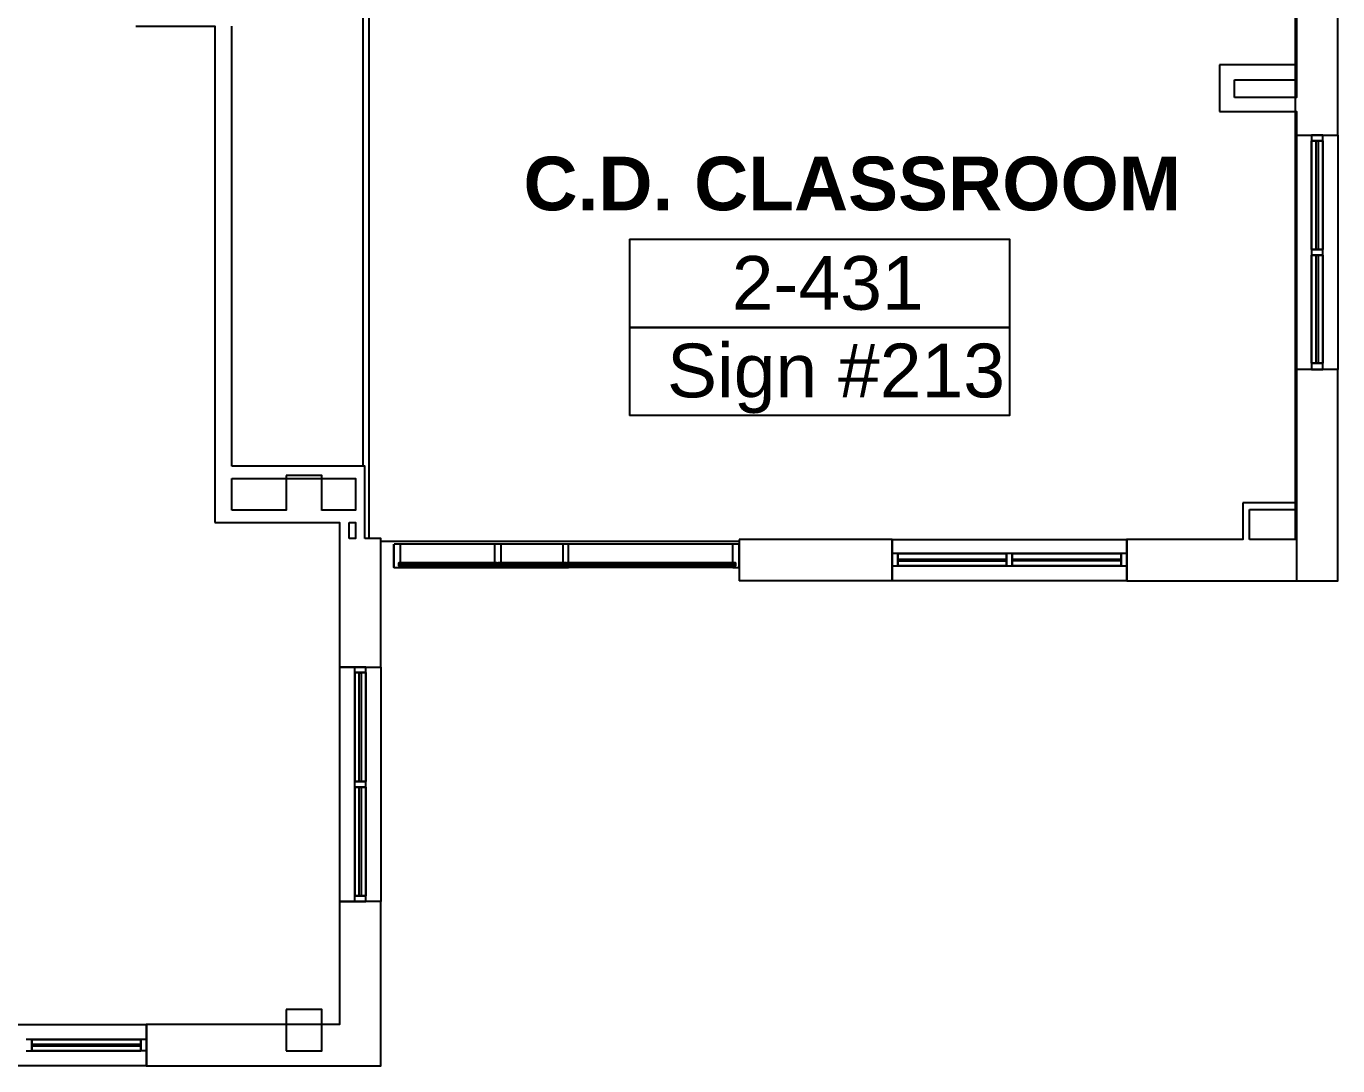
# Model space of a CAD drawing. Header units: inches. Extents: x 9349 to 17082, y 17684 to 25415.
# Drawn here: x 15474.4 to 15923.8, y 17871.6 to 18227.7 of the extents above; entities that cross this region are included whole.
import ezdxf

# ---------------------------------------------------------------- set-up
doc = ezdxf.new("R2010")
doc.units = ezdxf.units.IN
doc.header["$LTSCALE"] = 0.25
doc.header["$MEASUREMENT"] = 0
doc.layers.add('BACKGROUND', color=8, linetype='Continuous')
doc.styles.add('PDF Arial', font='arial.ttf')
doc.styles.add('PDF Arial Bold', font='arialbd.ttf')

msp = doc.modelspace()

# ---------------------------------------------------------------- linework, layer by layer
at = {"layer": 'BACKGROUND', "ltscale": 1.058325}
msp.add_lwpolyline([(15909.29, 18051.89), (15909.29, 18437.28)], dxfattribs=at)
at = {"layer": 'BACKGROUND'}
for points in [[(15589.8, 18076.96), (15589.8, 18420.57), (15589.8, 18423.46)], [(15591.74, 18423.47), (15591.74, 18420.57), (15591.74, 18052.21)], [(15909.61, 18397.1), (15909.61, 18203.28), (15888.39, 18203.28)], [(15909.62, 18190.43), (15923.75, 18190.43), (15923.75, 18262.75), (15922.79, 18262.75), (15923.75, 18262.75), (15923.75, 18343.42), (15922.79, 18343.42), (15923.75, 18343.42), (15923.75, 18397.1), (15909.62, 18397.1)], [(15511.99, 18227.71), (15538.98, 18227.71), (15538.98, 18057.67)], [(15544.8, 18076.96), (15544.8, 18227.71)], [(15883.25, 18214.53), (15883.25, 18198.46)], [(15888.39, 18214.53), (15883.26, 18214.53)], [(15888.41, 18209.39), (15909.29, 18209.39), (15909.29, 18214.54), (15888.41, 18214.54)], [(15888.39, 18203.28), (15888.39, 18209.39)], [(15883.26, 18198.46), (15888.39, 18198.46)], [(15888.39, 18198.46), (15909.61, 18198.46), (15909.61, 18190.43), (15909.61, 18110.07)], [(15909.59, 18190.42), (15914.74, 18190.42), (15914.74, 18188.5), (15914.74, 18151.21), (15914.74, 18188.5), (15914.74, 18151.21), (15914.74, 18149.28), (15914.74, 18112.32), (15914.74, 18110.07), (15909.59, 18110.07)], [(15914.76, 18110.07), (15918.62, 18110.07), (15918.62, 18112.32), (15918.62, 18149.29), (15918.62, 18112.32), (15918.62, 18149.29), (15914.76, 18149.29), (15918.62, 18149.29), (15918.62, 18151.21), (15918.62, 18188.5), (15918.62, 18151.21), (15918.62, 18188.5), (15914.76, 18188.5), (15918.62, 18188.5), (15918.62, 18190.43), (15914.76, 18190.43)], [(15918.59, 18190.43), (15923.75, 18190.43), (15923.75, 18110.07), (15918.59, 18110.07)], [(15916.37, 18151.21), (15916.37, 18188.5)], [(15916.37, 18188.5), (15916.99, 18188.5), (15916.99, 18151.21), (15916.37, 18151.21)], [(15681.07, 18154.75), (15681.07, 18124.53), (15681.07, 18094.32)], [(15681.11, 18154.75), (15811.27, 18154.75), (15811.27, 18124.53), (15681.11, 18124.53), (15811.27, 18124.53), (15811.27, 18094.32), (15681.11, 18094.32)], [(15916.37, 18112.32), (15916.37, 18149.28)], [(15916.37, 18149.28), (15916.99, 18149.28), (15916.99, 18112.32), (15916.37, 18112.32)], [(15909.62, 18037.75), (15923.75, 18037.75), (15923.75, 18110.07), (15909.62, 18110.07)], [(15590.43, 18052.21), (15590.43, 18072.78), (15590.43, 18076.96), (15544.8, 18076.96)], [(15563.45, 18073.75), (15563.45, 18061.86), (15544.82, 18061.86)], [(15575.65, 18061.85), (15575.65, 18073.75), (15563.44, 18073.75)], [(15544.8, 18061.86), (15544.8, 18072.78)], [(15544.81, 18072.79), (15587.23, 18072.79), (15587.23, 18061.86), (15575.67, 18061.86)], [(15891.27, 18064.42), (15891.27, 18062.17), (15891.27, 18051.89), (15851.41, 18051.89)], [(15909.61, 18064.43), (15891.28, 18064.43)], [(15893.52, 18051.89), (15893.52, 18062.17)], [(15893.54, 18062.18), (15909.61, 18062.18)], [(15544.77, 18057.67), (15581.73, 18057.67), (15581.73, 18052.21), (15581.73, 18008.17), (15581.73, 17927.82), (15581.73, 17885.71), (15515.53, 17885.71)], [(15539.01, 18057.68), (15544.8, 18057.68)], [(15584.98, 18052.21), (15584.98, 18057.68)], [(15585, 18057.68), (15587.23, 18057.68), (15587.23, 18052.21), (15585, 18052.21)], [(15581.75, 18008.17), (15595.88, 18008.17), (15595.88, 18052.21), (15590.41, 18052.21)], [(15595.89, 18051.25), (15718.69, 18051.25)], [(15771.08, 18051.89), (15771.08, 18047.07), (15771.08, 18042.89), (15771.08, 18037.75), (15718.69, 18037.75)], [(15771.08, 18037.75), (15771.08, 18051.89), (15718.69, 18051.89)], [(15718.69, 18051.89), (15718.69, 18037.75)], [(15851.45, 18047.07), (15851.45, 18051.89), (15851.45, 18037.75), (15771.09, 18037.75)], [(15771.09, 18051.89), (15851.45, 18051.89)], [(15909.61, 18051.89), (15893.54, 18051.89)], [(15602, 18043.85), (15602.64, 18043.85), (15602.64, 18050.28), (15600.4, 18050.28)], [(15636.06, 18050.28), (15600.4, 18050.28)], [(15636.09, 18043.85), (15637.06, 18043.85), (15637.06, 18050.29), (15634.81, 18050.29)], [(15634.81, 18050.28), (15634.81, 18043.86)], [(15659.22, 18050.28), (15636.08, 18050.28)], [(15659.52, 18043.85), (15660.16, 18043.85), (15660.16, 18050.28), (15658.23, 18050.28)], [(15658.28, 18050.29), (15658.28, 18043.86)], [(15718.69, 18050.28), (15659.22, 18050.28)], [(15716.43, 18050.28), (15716.43, 18043.86), (15660.2, 18043.86), (15716.43, 18043.86)], [(15716.45, 18042.25), (15718.69, 18042.25), (15718.69, 18050.28), (15716.45, 18050.28)], [(15771.09, 18042.89), (15773.02, 18042.89), (15773.02, 18047.07), (15771.09, 18047.07)], [(15810.27, 18047.07), (15772.99, 18047.07)], [(15773.02, 18047.07), (15773.02, 18042.89)], [(15810.27, 18042.89), (15812.21, 18042.89), (15812.21, 18047.07), (15810.27, 18047.07)], [(15812.21, 18047.07), (15812.21, 18042.89)], [(15849.51, 18047.07), (15812.22, 18047.07)], [(15849.54, 18042.89), (15851.45, 18042.89), (15851.45, 18047.07), (15849.54, 18047.07)], [(15600.4, 18042.25), (15602.64, 18042.25), (15602.64, 18042.89), (15602, 18042.89)], [(15602.01, 18043.21), (15602.01, 18042.89), (15602.01, 18043.85), (15602.01, 18043.53)], [(15602.01, 18043.53), (15635.75, 18043.53), (15635.75, 18043.85), (15602.01, 18043.85)], [(15602.01, 18042.89), (15635.75, 18042.89), (15635.75, 18043.21), (15602.01, 18043.21)], [(15602.68, 18042.25), (15634.81, 18042.25), (15634.81, 18042.89)], [(15634.79, 18043.85), (15635.75, 18043.85), (15635.75, 18042.89), (15634.79, 18042.89)], [(15634.81, 18042.25), (15637.06, 18042.25), (15637.06, 18042.89), (15636.09, 18042.89)], [(15636.06, 18043.21), (15636.06, 18042.89), (15636.06, 18043.85), (15636.06, 18043.53)], [(15636.08, 18043.53), (15659.22, 18043.53), (15659.22, 18043.85), (15636.08, 18043.85)], [(15636.08, 18042.89), (15659.22, 18042.89), (15659.22, 18043.21), (15636.08, 18043.21)], [(15637.08, 18042.25), (15658.28, 18042.25), (15658.28, 18042.89)], [(15658.23, 18042.24), (15660.16, 18042.24), (15660.16, 18042.89), (15659.52, 18042.89)], [(15658.25, 18043.85), (15659.22, 18043.85), (15659.22, 18042.89), (15658.25, 18042.89)], [(15659.51, 18043.53), (15717.38, 18043.53), (15717.38, 18043.85), (15659.51, 18043.85)], [(15659.51, 18042.89), (15717.38, 18042.89), (15717.38, 18043.21), (15659.51, 18043.21)], [(15659.54, 18043.21), (15659.54, 18042.89), (15659.54, 18043.86), (15659.54, 18043.53)], [(15716.43, 18042.89), (15716.43, 18042.25), (15660.2, 18042.25)], [(15716.4, 18043.85), (15717.38, 18043.85), (15717.38, 18042.89), (15716.4, 18042.89)], [(15772.99, 18045.14), (15810.27, 18045.14), (15810.27, 18044.49), (15772.99, 18044.49)], [(15772.99, 18042.89), (15810.27, 18042.89)], [(15773.02, 18044.5), (15773.02, 18045.14)], [(15812.21, 18044.5), (15812.21, 18045.14)], [(15812.22, 18045.14), (15849.51, 18045.14), (15849.51, 18044.5), (15812.22, 18044.5)], [(15812.22, 18042.89), (15849.51, 18042.89)], [(15851.45, 18037.75), (15851.45, 18042.89)], [(15851.44, 18037.75), (15909.61, 18037.75)], [(15581.78, 17927.82), (15586.92, 17927.82), (15586.92, 17929.75), (15586.92, 17967.04), (15586.92, 17929.75), (15586.92, 17967.04), (15586.92, 17968.97), (15586.92, 18006.25), (15586.92, 17968.97), (15586.92, 18006.25), (15586.92, 18008.18), (15581.78, 18008.18)], [(15586.87, 17927.82), (15590.74, 17927.82), (15590.74, 17929.74), (15590.74, 17967.03), (15590.74, 17929.74), (15590.74, 17967.03), (15586.87, 17967.03), (15590.74, 17967.03), (15590.74, 17968.96), (15590.74, 18006.25), (15590.74, 17968.96), (15590.74, 18006.25), (15586.87, 18006.25), (15590.74, 18006.25), (15590.74, 18008.17), (15586.87, 18008.17)], [(15588.48, 18006.24), (15589.12, 18006.24), (15589.12, 17968.96), (15588.48, 17968.96)], [(15588.49, 17968.96), (15588.49, 18006.24)], [(15590.73, 18008.17), (15595.88, 18008.17), (15595.88, 17927.82), (15590.73, 17927.82)], [(15588.48, 17967.03), (15589.12, 17967.03), (15589.12, 17929.74), (15588.48, 17929.74)], [(15588.49, 17929.75), (15588.49, 17967.03)], [(15581.75, 17871.57), (15595.88, 17871.57), (15595.88, 17927.82), (15581.75, 17927.82)], [(15563.44, 17876.71), (15575.65, 17876.71), (15575.65, 17890.85), (15563.44, 17890.85)], [(15563.45, 17890.86), (15563.45, 17876.71)], [(15435.21, 17885.71), (15515.56, 17885.71)], [(15515.56, 17876.71), (15515.56, 17880.57), (15515.56, 17885.71), (15515.56, 17871.57), (15515.56, 17876.71), (15513.63, 17876.71)], [(15474.4, 17876.71), (15476.32, 17876.71), (15476.32, 17880.57), (15474.4, 17880.57)], [(15476.32, 17880.57), (15476.32, 17876.71)], [(15513.62, 17880.57), (15476.33, 17880.57)], [(15515.56, 17880.57), (15513.63, 17880.57)], [(15476.32, 17878.32), (15476.32, 17878.96)], [(15476.33, 17878.96), (15513.62, 17878.96), (15513.62, 17878.32), (15476.33, 17878.32)], [(15476.33, 17876.71), (15513.62, 17876.71)], [(15515.53, 17871.57), (15581.73, 17871.57)]]:
    msp.add_lwpolyline(points, dxfattribs=at)
for points in [[(15918.62, 18151.21), (15914.76, 18151.21)], [(15914.74, 18112.32), (15914.74, 18149.28)], [(15918.62, 18112.32), (15914.76, 18112.32)], [(15600.38, 18050.28), (15600.38, 18042.24), (15600.38, 18042.89), (15600.38, 18043.85)], [(15772.99, 18047.07), (15810.27, 18047.07)], [(15810.27, 18047.07), (15810.27, 18042.89)], [(15812.22, 18047.07), (15849.51, 18047.07)], [(15849.51, 18047.07), (15849.51, 18042.89)], [(15634.81, 18043.86), (15602.68, 18043.86)], [(15658.28, 18043.86), (15637.08, 18043.86)], [(15810.27, 18042.89), (15772.99, 18042.89)], [(15849.51, 18042.89), (15812.22, 18042.89)], [(15590.74, 17968.96), (15586.87, 17968.96)], [(15590.74, 17929.74), (15586.87, 17929.74)], [(15476.33, 17880.57), (15513.62, 17880.57)], [(15513.62, 17880.57), (15513.62, 17876.71)], [(15513.62, 17876.71), (15476.33, 17876.71)]]:
    msp.add_lwpolyline(points, close=True, dxfattribs=at)
at = {"layer": 'BACKGROUND', "ltscale": 0.236653}
msp.add_lwpolyline([(15909.61, 18110.07), (15909.61, 18037.75)], dxfattribs=at)
at = {"layer": 'BACKGROUND', "ltscale": 0.416654}
msp.add_lwpolyline([(15515.56, 17871.57), (15105.71, 17871.57)], dxfattribs=at)

# ---------------------------------------------------------------- texts
at = {"layer": 'BACKGROUND', "attachment_point": 7}
for s, insert, char_height, style in [('C.D. CLASSROOM', (15644.75, 18164.38), 18.379, 'PDF Arial Bold'), ('2-431', (15716.11, 18130.31), 18.408, 'PDF Arial'), ('Sign #213', (15693.93, 18095.01), 18.408, 'PDF Arial')]:
    msp.add_mtext(s, dxfattribs=dict(at, insert=insert, char_height=char_height, style=style))

doc.saveas('drawing.dxf')
